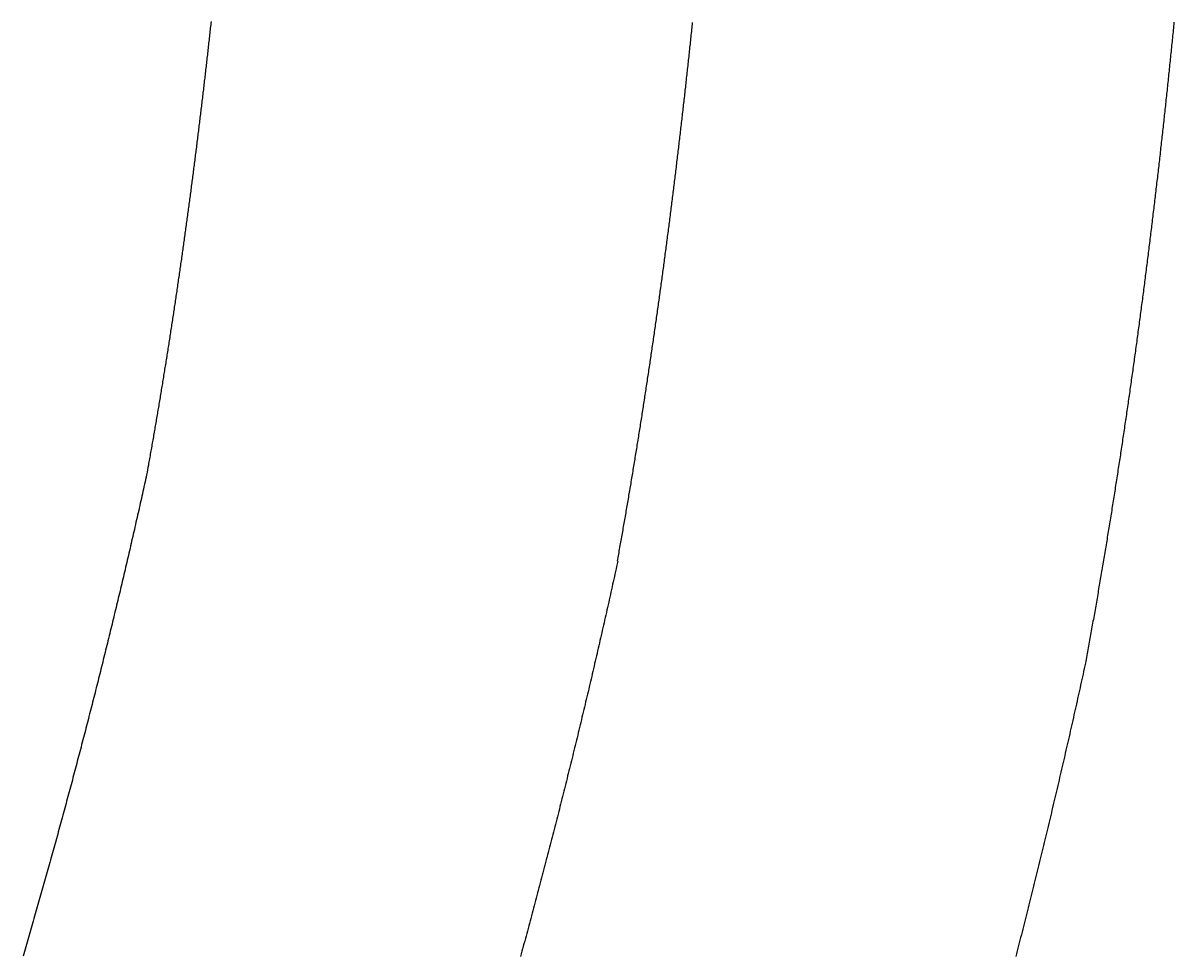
# Model space of a CAD drawing. Extents: x 10 to 206, y -65 to 73.
# Drawn here: x 173.9862 to 174.3011, y -50.2991 to -50.0444 of the extents above; entities that cross this region are included whole.
import ezdxf

# ---------------------------------------------------------------- set-up
doc = ezdxf.new("R2010")
doc.units = 0
doc.header["$LTSCALE"] = 0.5
doc.layers.add('LOGO', color=7, linetype='Continuous')

msp = doc.modelspace()

# ---------------------------------------------------------------- linework, layer by layer
at = {"layer": 'LOGO'}
msp.add_lwpolyline([(174.03764663, -50.04404353), (174.03759688, -50.04449901), (174.03754705, -50.04495439), (174.03749713, -50.04540967), (174.03744713, -50.04586485), (174.03739704, -50.04631992), (174.03734688, -50.0467749), (174.03729663, -50.04722977), (174.0372463, -50.04768454), (174.03719588, -50.04813922), (174.03714538, -50.04859379), (174.0370948, -50.04904826), (174.03704413, -50.04950263), (174.03699338, -50.04995689), (174.03694255, -50.05041106), (174.03689163, -50.05086513), (174.03684063, -50.05131909), (174.03678954, -50.05177295), (174.03673837, -50.05222671), (174.03668712, -50.05268037), (174.03663578, -50.05313393), (174.03658436, -50.05358739), (174.03653285, -50.05404075), (174.03648126, -50.054494), (174.03642958, -50.05494715), (174.03637782, -50.0554002), (174.03632597, -50.05585315), (174.03627403, -50.056306), (174.03622202, -50.05675874), (174.03616991, -50.05721139), (174.03611772, -50.05766393), (174.03606545, -50.05811637), (174.03601309, -50.0585687), (174.03596064, -50.05902094), (174.03590811, -50.05947307), (174.0358555, -50.05992511), (174.03580279, -50.06037703), (174.03575, -50.06082886), (174.03569713, -50.06128059), (174.03564416, -50.06173221), (174.03559111, -50.06218373), (174.03553798, -50.06263515), (174.03548476, -50.06308646), (174.03543145, -50.06353768), (174.03537805, -50.06398879), (174.03532457, -50.06443979), (174.035271, -50.0648907), (174.03521734, -50.0653415), (174.0351636, -50.0657922), (174.03510976, -50.0662428), (174.03505585, -50.06669329), (174.03500184, -50.06714369), (174.03494774, -50.06759398), (174.03489356, -50.06804416), (174.03483929, -50.06849425), (174.03478493, -50.06894423), (174.03473048, -50.0693941), (174.03467595, -50.06984388), (174.03462133, -50.07029355), (174.03456661, -50.07074312), (174.03451181, -50.07119258), (174.03445693, -50.07164194), (174.03440195, -50.0720912), (174.03434688, -50.07254036), (174.03429173, -50.07298941), (174.03423648, -50.07343836), (174.03418115, -50.0738872), (174.03412572, -50.07433594), (174.03407021, -50.07478458), (174.03401461, -50.07523312), (174.03395892, -50.07568155), (174.03390314, -50.07612987), (174.03384727, -50.0765781), (174.03379131, -50.07702622), (174.03373526, -50.07747423), (174.03367911, -50.07792215), (174.03362288, -50.07836995), (174.03356656, -50.07881766), (174.03351015, -50.07926526), (174.03345365, -50.07971276), (174.03339706, -50.08016015), (174.03334037, -50.08060744), (174.0332836, -50.08105462), (174.03322673, -50.0815017), (174.03316978, -50.08194868), (174.03311273, -50.08239555), (174.03305559, -50.08284232), (174.03299836, -50.08328898), (174.03294104, -50.08373554), (174.03288363, -50.08418199), (174.03282612, -50.08462834), (174.03276853, -50.08507459), (174.03271084, -50.08552073), (174.03265306, -50.08596677), (174.03259519, -50.0864127), (174.03253722, -50.08685852), (174.03247917, -50.08730425), (174.03242102, -50.08774986), (174.03236278, -50.08819538), (174.03230444, -50.08864079), (174.03224602, -50.08908609), (174.0321875, -50.08953129), (174.03212888, -50.08997638), (174.03207018, -50.09042137), (174.03201138, -50.09086625), (174.03195249, -50.09131103), (174.0318935, -50.0917557), (174.03183443, -50.09220027), (174.03177526, -50.09264473), (174.03171599, -50.09308909), (174.03165663, -50.09353334), (174.03159718, -50.09397749), (174.03153763, -50.09442153), (174.03147799, -50.09486547), (174.03141826, -50.0953093), (174.03135843, -50.09575302), (174.03129851, -50.09619664), (174.03123849, -50.09664015), (174.03117838, -50.09708356), (174.03111817, -50.09752686), (174.03105787, -50.09797006), (174.03099747, -50.09841315), (174.03093698, -50.09885614), (174.0308764, -50.09929901), (174.03081571, -50.09974179), (174.03075494, -50.10018446), (174.03069407, -50.10062702), (174.0306331, -50.10106947), (174.03057204, -50.10151182), (174.03051088, -50.10195406), (174.03044962, -50.1023962), (174.03038827, -50.10283823), (174.03032683, -50.10328016), (174.03026529, -50.10372197), (174.03020365, -50.10416369), (174.03014191, -50.10460529), (174.03008008, -50.10504679), (174.03001815, -50.10548818), (174.02995613, -50.10592947), (174.02989401, -50.10637065), (174.02983179, -50.10681172), (174.02976948, -50.10725269), (174.02970707, -50.10769355), (174.02964456, -50.1081343), (174.02958195, -50.10857495), (174.02951925, -50.10901549), (174.02945645, -50.10945592), (174.02939355, -50.10989624), (174.02933056, -50.11033646), (174.02926746, -50.11077657), (174.02920427, -50.11121658), (174.02914099, -50.11165648), (174.0290776, -50.11209627), (174.02901411, -50.11253595), (174.02895053, -50.11297553), (174.02888685, -50.113415), (174.02882307, -50.11385436), (174.02875919, -50.11429361), (174.02869521, -50.11473276), (174.02863114, -50.1151718), (174.02856696, -50.11561073), (174.02850269, -50.11604956), (174.02843832, -50.11648827), (174.02837385, -50.11692688), (174.02830928, -50.11736539), (174.0282446, -50.11780378), (174.02817984, -50.11824207), (174.02811497, -50.11868025), (174.02805, -50.11911832), (174.02798493, -50.11955628), (174.02791976, -50.11999414), (174.02785449, -50.12043188), (174.02778912, -50.12086952), (174.02772365, -50.12130706), (174.02765808, -50.12174448), (174.02759242, -50.12218179), (174.02752665, -50.122619), (174.02746077, -50.1230561), (174.0273948, -50.12349309), (174.02732873, -50.12392997), (174.02726256, -50.12436675), (174.02719628, -50.12480342), (174.02712991, -50.12523997), (174.02706343, -50.12567642), (174.02699686, -50.12611276), (174.02693018, -50.126549), (174.0268634, -50.12698512), (174.02679651, -50.12742114), (174.02672953, -50.12785704), (174.02666244, -50.12829284), (174.02659526, -50.12872853), (174.02652797, -50.12916411), (174.02646058, -50.12959958), (174.02639308, -50.13003494), (174.02632549, -50.1304702), (174.02625779, -50.13090534), (174.02618999, -50.13134038), (174.02612208, -50.13177531), (174.02605408, -50.13221012), (174.02598597, -50.13264483), (174.02591775, -50.13307943), (174.02584944, -50.13351392), (174.02578102, -50.1339483), (174.0257125, -50.13438258), (174.02564387, -50.13481674), (174.02557514, -50.13525079), (174.02550631, -50.13568474), (174.02543737, -50.13611857), (174.02536833, -50.1365523), (174.02529919, -50.13698591), (174.02522994, -50.13741942), (174.02516059, -50.13785281), (174.02509114, -50.1382861), (174.02502157, -50.13871928), (174.02495191, -50.13915234), (174.02488214, -50.1395853), (174.02481227, -50.14001815), (174.02474229, -50.14045089), (174.02467221, -50.14088352), (174.02460202, -50.14131603), (174.02453172, -50.14174844), (174.02446133, -50.14218074), (174.02439082, -50.14261293), (174.02432021, -50.143045), (174.0242495, -50.14347697), (174.02417868, -50.14390883), (174.02410775, -50.14434058), (174.02403672, -50.14477221), (174.02396559, -50.14520374), (174.02389434, -50.14563515), (174.02382299, -50.14606646), (174.02375154, -50.14649765), (174.02367998, -50.14692874), (174.02360831, -50.14735971), (174.02353653, -50.14779058), (174.02346465, -50.14822133), (174.02339267, -50.14865197), (174.02332057, -50.1490825), (174.02324837, -50.14951292), (174.02317606, -50.14994323), (174.02310365, -50.15037343), (174.02303113, -50.15080352), (174.0229585, -50.1512335), (174.02288576, -50.15166336), (174.02281291, -50.15209312), (174.02273996, -50.15252276), (174.0226669, -50.15295229), (174.02259373, -50.15338172), (174.02252046, -50.15381103), (174.02244708, -50.15424023), (174.02237358, -50.15466931), (174.02229998, -50.15509829), (174.02222628, -50.15552716), (174.02215246, -50.15595591), (174.02207854, -50.15638455), (174.0220045, -50.15681308), (174.02193036, -50.1572415), (174.02185611, -50.15766981), (174.02178175, -50.15809801), (174.02170728, -50.15852609), (174.0216327, -50.15895406), (174.02155801, -50.15938193), (174.02148322, -50.15980967), (174.02140831, -50.16023731), (174.02133329, -50.16066484), (174.02125817, -50.16109225), (174.02118293, -50.16151955), (174.02110759, -50.16194674), (174.02103213, -50.16237382), (174.02095657, -50.16280079), (174.02088089, -50.16322764), (174.02080511, -50.16365438), (174.02072921, -50.16408101), (174.02065321, -50.16450753), (174.02057709, -50.16493393), (174.02050086, -50.16536022, -0.010263274), (174.01944536, -50.17063157), (174.01930125, -50.17128115), (174.01915691, -50.1719307), (174.01901234, -50.17258021), (174.01886755, -50.17322969), (174.01872253, -50.17387914), (174.01857728, -50.17452856), (174.01843181, -50.17517794), (174.0182861, -50.17582729), (174.01814018, -50.1764766), (174.01799402, -50.17712589), (174.01784764, -50.17777513), (174.01770103, -50.17842435), (174.01755419, -50.17907353), (174.01740713, -50.17972267), (174.01725984, -50.18037178), (174.01711233, -50.18102086), (174.01696459, -50.1816699), (174.01681662, -50.18231891), (174.01666843, -50.18296788), (174.01652001, -50.18361682), (174.01637137, -50.18426572), (174.0162225, -50.18491459), (174.0160734, -50.18556342), (174.01592408, -50.18621221), (174.01577453, -50.18686097), (174.01562476, -50.1875097), (174.01547476, -50.18815839), (174.01532454, -50.18880704), (174.01517409, -50.18945565), (174.01502342, -50.19010423), (174.01487252, -50.19075277), (174.01472139, -50.19140128), (174.01457005, -50.19204975), (174.01441847, -50.19269818), (174.01426667, -50.19334658), (174.01411465, -50.19399494), (174.0139624, -50.19464326), (174.01380993, -50.19529154), (174.01365724, -50.19593979), (174.01350431, -50.196588), (174.01335117, -50.19723617), (174.0131978, -50.1978843), (174.01304421, -50.1985324), (174.01289039, -50.19918045), (174.01273635, -50.19982847), (174.01258208, -50.20047645), (174.01242759, -50.20112439), (174.01227288, -50.2017723), (174.01211794, -50.20242016), (174.01196278, -50.20306798), (174.0118074, -50.20371577), (174.01165179, -50.20436352), (174.01149596, -50.20501122), (174.01133991, -50.20565889), (174.01118363, -50.20630652), (174.01102713, -50.20695411), (174.01087041, -50.20760166), (174.01071346, -50.20824917), (174.01055629, -50.20889663), (174.0103989, -50.20954406), (174.01024129, -50.21019145), (174.01008345, -50.2108388), (174.00992539, -50.2114861), (174.00976711, -50.21213337), (174.00960861, -50.2127806), (174.00944988, -50.21342778), (174.00929093, -50.21407492), (174.00913176, -50.21472202), (174.00897237, -50.21536908), (174.00881275, -50.2160161), (174.00865291, -50.21666308), (174.00849286, -50.21731001), (174.00833258, -50.21795691), (174.00817207, -50.21860376), (174.00801135, -50.21925057), (174.0078504, -50.21989733), (174.00768924, -50.22054406), (174.00752785, -50.22119074), (174.00736624, -50.22183738), (174.00720441, -50.22248397), (174.00704236, -50.22313052), (174.00688009, -50.22377703), (174.00671759, -50.2244235), (174.00655488, -50.22506992), (174.00639194, -50.2257163), (174.00622879, -50.22636264), (174.00606541, -50.22700893), (174.00590181, -50.22765518), (174.005738, -50.22830138), (174.00557396, -50.22894754), (174.0054097, -50.22959365), (174.00524522, -50.23023973), (174.00508052, -50.23088575), (174.0049156, -50.23153173), (174.00475046, -50.23217767), (174.00458511, -50.23282356), (174.00441953, -50.23346941), (174.00425373, -50.23411521), (174.00408771, -50.23476097), (174.00392147, -50.23540668), (174.00375502, -50.23605234), (174.00358834, -50.23669796), (174.00342144, -50.23734354), (174.00325433, -50.23798906), (174.00308699, -50.23863454), (174.00291944, -50.23927998), (174.00275167, -50.23992537), (174.00258368, -50.24057071), (174.00241547, -50.24121601), (174.00224704, -50.24186125), (174.00207839, -50.24250646), (174.00190952, -50.24315161), (174.00174044, -50.24379672), (174.00157113, -50.24444178), (174.00140161, -50.24508679), (174.00123187, -50.24573176), (174.00106191, -50.24637667), (174.00089173, -50.24702154), (174.00072134, -50.24766637), (174.00055073, -50.24831114), (174.0003799, -50.24895587), (174.00020885, -50.24960054), (174.00003758, -50.25024517), (173.9998661, -50.25088975), (173.99969439, -50.25153428), (173.99952247, -50.25217877), (173.99935034, -50.2528232), (173.99917798, -50.25346758), (173.99900541, -50.25411192), (173.99883262, -50.2547562), (173.99865962, -50.25540044), (173.99848639, -50.25604463), (173.99831295, -50.25668876), (173.9981393, -50.25733285), (173.99796542, -50.25797689), (173.99779133, -50.25862087), (173.99761702, -50.25926481), (173.9974425, -50.2599087), (173.99726776, -50.26055253), (173.9970928, -50.26119632), (173.99691763, -50.26184005), (173.99674224, -50.26248373), (173.99656663, -50.26312736), (173.99639081, -50.26377094), (173.99621478, -50.26441447), (173.99603852, -50.26505795), (173.99586205, -50.26570138), (173.99568537, -50.26634475), (173.99550847, -50.26698807), (173.99533135, -50.26763135), (173.99515402, -50.26827456), (173.99497647, -50.26891773), (173.9947987, -50.26956084), (173.99462073, -50.2702039), (173.99444253, -50.27084691), (173.99426412, -50.27148987), (173.9940855, -50.27213277), (173.99390666, -50.27277562), (173.99372761, -50.27341842), (173.99354834, -50.27406116), (173.99336885, -50.27470385), (173.99318916, -50.27534649), (173.99300924, -50.27598907), (173.99282912, -50.2766316), (173.99264877, -50.27727407), (173.99246822, -50.27791649), (173.99228745, -50.27855886), (173.99210646, -50.27920117), (173.99192526, -50.27984343), (173.99174385, -50.28048563), (173.99156222, -50.28112778), (173.99138038, -50.28176988), (173.99119833, -50.28241191), (173.99101606, -50.2830539), (173.99083358, -50.28369583), (173.99065088, -50.2843377), (173.99046797, -50.28497952), (173.99028485, -50.28562128), (173.99010151, -50.28626298), (173.98991797, -50.28690463), (173.9897342, -50.28754623), (173.98955023, -50.28818777), (173.98936604, -50.28882925), (173.98918164, -50.28947067), (173.98899702, -50.29011204), (173.9888122, -50.29075335), (173.98862716, -50.29139461), (173.9884419, -50.2920358), (173.98825644, -50.29267695), (173.98807076, -50.29331803), (173.98788487, -50.29395906), (173.98769877, -50.29460002), (173.98751246, -50.29524094), (173.98732593, -50.29588179), (173.98713919, -50.29652258), (173.98695224, -50.29716332), (173.98676508, -50.297804), (173.9865777, -50.29844462), (173.98639012, -50.29908519), (173.98620232, -50.29972569)], format="xyb", dxfattribs=at)
for points in [[(174.14883462, -50.1916742), (174.14884049, -50.19164185), (174.14892569, -50.19117117), (174.14901075, -50.19070042), (174.14909569, -50.19022959), (174.1491805, -50.18975868), (174.14926517, -50.1892877), (174.14934972, -50.18881665), (174.14943413, -50.18834552), (174.14951842, -50.18787431), (174.14960257, -50.18740303), (174.1496866, -50.18693167), (174.1497705, -50.18646024), (174.14985426, -50.18598873), (174.1499379, -50.18551715), (174.15002141, -50.1850455), (174.15010479, -50.18457376), (174.15018803, -50.18410196), (174.15027115, -50.18363007), (174.15035415, -50.18315812), (174.15043701, -50.18268609), (174.15051974, -50.18221398), (174.15060235, -50.1817418), (174.15068483, -50.18126954), (174.15076717, -50.18079721), (174.15084939, -50.18032481), (174.15093149, -50.17985233), (174.15101345, -50.17937977), (174.15109529, -50.17890714), (174.151177, -50.17843444), (174.15125858, -50.17796166), (174.15134004, -50.17748881), (174.15142137, -50.17701589), (174.15150257, -50.17654288), (174.15158364, -50.17606981), (174.15166459, -50.17559666), (174.15174541, -50.17512344), (174.1518261, -50.17465014), (174.15190667, -50.17417677), (174.15198711, -50.17370332), (174.15206742, -50.1732298), (174.15214761, -50.17275621), (174.15222767, -50.17228254), (174.15230761, -50.1718088), (174.15238742, -50.17133498), (174.15246711, -50.17086109), (174.15254667, -50.17038713), (174.1526261, -50.16991309), (174.15270541, -50.16943898), (174.1527846, -50.16896479), (174.15286366, -50.16849053), (174.15294259, -50.1680162), (174.1530214, -50.16754179), (174.15310009, -50.16706732), (174.15317865, -50.16659276), (174.15325709, -50.16611814), (174.1533354, -50.16564344), (174.15341359, -50.16516866), (174.15349165, -50.16469382), (174.15356959, -50.1642189), (174.15364741, -50.1637439), (174.1537251, -50.16326884), (174.15380267, -50.1627937), (174.15388012, -50.16231848), (174.15395744, -50.1618432), (174.15403464, -50.16136784), (174.15411172, -50.16089241), (174.15418868, -50.1604169), (174.15426551, -50.15994132), (174.15434222, -50.15946567), (174.15441881, -50.15898995), (174.15449527, -50.15851415), (174.15457161, -50.15803828), (174.15464783, -50.15756234), (174.15472393, -50.15708632), (174.15479991, -50.15661023), (174.15487577, -50.15613407), (174.1549515, -50.15565784), (174.15502711, -50.15518153), (174.1551026, -50.15470515), (174.15517797, -50.1542287), (174.15525322, -50.15375218), (174.15532835, -50.15327558), (174.15540336, -50.15279891), (174.15547824, -50.15232217), (174.15555301, -50.15184536), (174.15562765, -50.15136847), (174.15570218, -50.15089152), (174.15577658, -50.15041449), (174.15585087, -50.14993738), (174.15592504, -50.14946021), (174.15599908, -50.14898296), (174.15607301, -50.14850565), (174.15614681, -50.14802826), (174.1562205, -50.14755079), (174.15629407, -50.14707326), (174.15636752, -50.14659565), (174.15644084, -50.14611797), (174.15651406, -50.14564022), (174.15658715, -50.1451624), (174.15666012, -50.14468451), (174.15673297, -50.14420654), (174.15680571, -50.14372851), (174.15687833, -50.1432504), (174.15695083, -50.14277222), (174.15702321, -50.14229397), (174.15709547, -50.14181564), (174.15716762, -50.14133725), (174.15723965, -50.14085878), (174.15731156, -50.14038024), (174.15738335, -50.13990164), (174.15745503, -50.13942296), (174.15752659, -50.1389442), (174.15759803, -50.13846538), (174.15766936, -50.13798649), (174.15774056, -50.13750752), (174.15781166, -50.13702849), (174.15788263, -50.13654938), (174.15795349, -50.1360702), (174.15802423, -50.13559095), (174.15809486, -50.13511163), (174.15816537, -50.13463224), (174.15823577, -50.13415278), (174.15830604, -50.13367324), (174.15837621, -50.13319364), (174.15844626, -50.13271396), (174.15851619, -50.13223422), (174.15858601, -50.1317544), (174.15865571, -50.13127452), (174.15872529, -50.13079456), (174.15879477, -50.13031453), (174.15886412, -50.12983443), (174.15893337, -50.12935426), (174.1590025, -50.12887402), (174.15907151, -50.12839371), (174.15914041, -50.12791333), (174.15920919, -50.12743288), (174.15927787, -50.12695236), (174.15934642, -50.12647177), (174.15941487, -50.12599111), (174.1594832, -50.12551037), (174.15955142, -50.12502957), (174.15961952, -50.1245487), (174.15968751, -50.12406776), (174.15975539, -50.12358675), (174.15982315, -50.12310566), (174.1598908, -50.12262451), (174.15995834, -50.12214329), (174.16002577, -50.121662), (174.16009308, -50.12118063), (174.16016028, -50.1206992), (174.16022737, -50.1202177), (174.16029435, -50.11973613), (174.16036121, -50.11925449), (174.16042797, -50.11877278), (174.16049461, -50.118291), (174.16056114, -50.11780915), (174.16062756, -50.11732723), (174.16069386, -50.11684524), (174.16076006, -50.11636318), (174.16082614, -50.11588105), (174.16089212, -50.11539885), (174.16095798, -50.11491659), (174.16102373, -50.11443425), (174.16108937, -50.11395185), (174.1611549, -50.11346937), (174.16122033, -50.11298683), (174.16128564, -50.11250421), (174.16135084, -50.11202153), (174.16141593, -50.11153878), (174.16148091, -50.11105596), (174.16154578, -50.11057307), (174.16161054, -50.11009011), (174.16167519, -50.10960709), (174.16173973, -50.10912399), (174.16180417, -50.10864082), (174.16186849, -50.10815759), (174.16193271, -50.10767429), (174.16199681, -50.10719092), (174.16206081, -50.10670748), (174.1621247, -50.10622397), (174.16218848, -50.10574039), (174.16225215, -50.10525674), (174.16231572, -50.10477303), (174.16237918, -50.10428925), (174.16244252, -50.1038054), (174.16250576, -50.10332148), (174.1625689, -50.10283749), (174.16263192, -50.10235343), (174.16269484, -50.10186931), (174.16275765, -50.10138511), (174.16282035, -50.10090085), (174.16288295, -50.10041652), (174.16294544, -50.09993212), (174.16300782, -50.09944766), (174.1630701, -50.09896312), (174.16313227, -50.09847852), (174.16319433, -50.09799385), (174.16325628, -50.09750911), (174.16331814, -50.09702431), (174.16337988, -50.09653943), (174.16344152, -50.09605449), (174.16350305, -50.09556948), (174.16356448, -50.0950844), (174.1636258, -50.09459926), (174.16368701, -50.09411405), (174.16374812, -50.09362877), (174.16380913, -50.09314342), (174.16387003, -50.092658), (174.16393082, -50.09217252), (174.16399152, -50.09168697), (174.1640521, -50.09120135), (174.16411258, -50.09071566), (174.16417296, -50.09022991), (174.16423323, -50.08974409), (174.1642934, -50.0892582), (174.16435346, -50.08877225), (174.16441343, -50.08828622), (174.16447328, -50.08780013), (174.16453303, -50.08731398), (174.16459268, -50.08682775), (174.16465223, -50.08634146), (174.16471167, -50.08585511), (174.16477101, -50.08536868), (174.16483025, -50.08488219), (174.16488938, -50.08439563), (174.16494841, -50.083909), (174.16500734, -50.08342231), (174.16506617, -50.08293555), (174.16512489, -50.08244873), (174.16518351, -50.08196183), (174.16524203, -50.08147487), (174.16530045, -50.08098785), (174.16535876, -50.08050075), (174.16541698, -50.0800136), (174.16547509, -50.07952637), (174.1655331, -50.07903908), (174.16559101, -50.07855172), (174.16564881, -50.07806429), (174.16570652, -50.0775768), (174.16576412, -50.07708924), (174.16582163, -50.07660162), (174.16587903, -50.07611393), (174.16593633, -50.07562617), (174.16599354, -50.07513835), (174.16605064, -50.07465046), (174.16610764, -50.0741625), (174.16616454, -50.07367448), (174.16622134, -50.07318639), (174.16627804, -50.07269824), (174.16633465, -50.07221002), (174.16639115, -50.07172173), (174.16644755, -50.07123338), (174.16650385, -50.07074497), (174.16656006, -50.07025648), (174.16661616, -50.06976793), (174.16667217, -50.06927932), (174.16672808, -50.06879064), (174.16678388, -50.06830189), (174.16683959, -50.06781308), (174.1668952, -50.0673242), (174.16695072, -50.06683526), (174.16700613, -50.06634625), (174.16706145, -50.06585718), (174.16711667, -50.06536804), (174.16717179, -50.06487884), (174.16722681, -50.06438957), (174.16728174, -50.06390023), (174.16733656, -50.06341083), (174.16739129, -50.06292136), (174.16744593, -50.06243183), (174.16750046, -50.06194224), (174.1675549, -50.06145258), (174.16760924, -50.06096285), (174.16766349, -50.06047306), (174.16771764, -50.0599832), (174.16777169, -50.05949328), (174.16782564, -50.0590033), (174.1678795, -50.05851324), (174.16793327, -50.05802313), (174.16798693, -50.05753295), (174.16804051, -50.0570427), (174.16809398, -50.05655239), (174.16814736, -50.05606202), (174.16820065, -50.05557158), (174.16825384, -50.05508107), (174.16830693, -50.05459051), (174.16835993, -50.05409987), (174.16841283, -50.05360917), (174.16846564, -50.05311841), (174.16851836, -50.05262759), (174.16857098, -50.05213669), (174.1686235, -50.05164574), (174.16867593, -50.05115472), (174.16872827, -50.05066364), (174.16878051, -50.05017249), (174.16883266, -50.04968127), (174.16888472, -50.04919), (174.16893668, -50.04869866), (174.16898855, -50.04820725), (174.16904032, -50.04771578), (174.169092, -50.04722425), (174.16914359, -50.04673265), (174.16919508, -50.04624099), (174.16924648, -50.04574927), (174.16929779, -50.04525748), (174.16934901, -50.04476563), (174.16940013, -50.04427371)], [(174.30109812, -50.04420267), (174.30104548, -50.04473444), (174.30099274, -50.04526619), (174.30093988, -50.04579791), (174.30088693, -50.04632961), (174.30083387, -50.04686127), (174.30078071, -50.04739292), (174.30072744, -50.04792453), (174.30067406, -50.04845612), (174.30062059, -50.04898768), (174.300567, -50.04951921), (174.30051331, -50.05005072), (174.30045952, -50.05058219), (174.30040562, -50.05111365), (174.30035161, -50.05164507), (174.3002975, -50.05217647), (174.30024328, -50.05270784), (174.30018896, -50.05323918), (174.30013452, -50.0537705), (174.30007999, -50.05430179), (174.30002534, -50.05483305), (174.29997059, -50.05536428), (174.29991573, -50.05589549), (174.29986077, -50.05642667), (174.29980569, -50.05695782), (174.29975051, -50.05748894), (174.29969522, -50.05802004), (174.29963983, -50.05855111), (174.29958432, -50.05908215), (174.29952871, -50.05961316), (174.29947299, -50.06014415), (174.29941716, -50.06067511), (174.29936122, -50.06120604), (174.29930518, -50.06173694), (174.29924902, -50.06226781), (174.29919276, -50.06279866), (174.29913638, -50.06332948), (174.2990799, -50.06386027), (174.29902331, -50.06439103), (174.29896661, -50.06492176), (174.29890979, -50.06545247), (174.29885287, -50.06598315), (174.29879584, -50.06651379), (174.2987387, -50.06704442), (174.29868144, -50.06757501), (174.29862408, -50.06810557), (174.2985666, -50.06863611), (174.29850902, -50.06916662), (174.29845132, -50.0696971), (174.29839351, -50.07022755), (174.29833559, -50.07075797), (174.29827756, -50.07128836), (174.29821942, -50.07181873), (174.29816116, -50.07234906), (174.2981028, -50.07287937), (174.29804432, -50.07340965), (174.29798573, -50.0739399), (174.29792702, -50.07447012), (174.29786821, -50.07500031), (174.29780928, -50.07553048), (174.29775023, -50.07606061), (174.29769108, -50.07659072), (174.29763181, -50.07712079), (174.29757243, -50.07765084), (174.29751293, -50.07818086), (174.29745332, -50.07871085), (174.2973936, -50.07924081), (174.29733376, -50.07977074), (174.29727381, -50.08030064), (174.29721374, -50.08083051), (174.29715356, -50.08136036), (174.29709327, -50.08189017), (174.29703286, -50.08241995), (174.29697233, -50.08294971), (174.29691169, -50.08347943), (174.29685093, -50.08400913), (174.29679006, -50.08453879), (174.29672908, -50.08506843), (174.29666797, -50.08559804), (174.29660675, -50.08612761), (174.29654542, -50.08665716), (174.29648397, -50.08718668), (174.2964224, -50.08771616), (174.29636072, -50.08824562), (174.29629892, -50.08877505), (174.296237, -50.08930445), (174.29617496, -50.08983382), (174.29611281, -50.09036315), (174.29605054, -50.09089246), (174.29598816, -50.09142174), (174.29592565, -50.09195099), (174.29586303, -50.0924802), (174.29580029, -50.09300939), (174.29573743, -50.09353855), (174.29567445, -50.09406767), (174.29561136, -50.09459677), (174.29554815, -50.09512584), (174.29548481, -50.09565487), (174.29542136, -50.09618388), (174.29535779, -50.09671285), (174.2952941, -50.09724179), (174.29523029, -50.09777071), (174.29516637, -50.09829959), (174.29510232, -50.09882844), (174.29503815, -50.09935726), (174.29497386, -50.09988605), (174.29490945, -50.10041481), (174.29484493, -50.10094354), (174.29478028, -50.10147224), (174.29471551, -50.10200091), (174.29465062, -50.10252954), (174.29458561, -50.10305815), (174.29452047, -50.10358672), (174.29445522, -50.10411527), (174.29438985, -50.10464378), (174.29432435, -50.10517226), (174.29425873, -50.10570071), (174.29419299, -50.10622913), (174.29412713, -50.10675751), (174.29406115, -50.10728587), (174.29399504, -50.1078142), (174.29392881, -50.10834249), (174.29386246, -50.10887075), (174.29379599, -50.10939898), (174.29372939, -50.10992718), (174.29366267, -50.11045535), (174.29359583, -50.11098348), (174.29352886, -50.11151159), (174.29346177, -50.11203966), (174.29339455, -50.1125677), (174.29332722, -50.11309571), (174.29325975, -50.11362369), (174.29319217, -50.11415163), (174.29312446, -50.11467954), (174.29305662, -50.11520743), (174.29298866, -50.11573528), (174.29292058, -50.11626309), (174.29285237, -50.11679088), (174.29278403, -50.11731863), (174.29271557, -50.11784635), (174.29264699, -50.11837404), (174.29257828, -50.1189017), (174.29250944, -50.11942933), (174.29244048, -50.11995692), (174.29237139, -50.12048448), (174.29230217, -50.12101201), (174.29223283, -50.1215395), (174.29216336, -50.12206697), (174.29209377, -50.1225944), (174.29202405, -50.1231218), (174.2919542, -50.12364916), (174.29188422, -50.12417649), (174.29181412, -50.1247038), (174.29174389, -50.12523106), (174.29167353, -50.1257583), (174.29160305, -50.1262855), (174.29153243, -50.12681267), (174.29146169, -50.12733981), (174.29139082, -50.12786691), (174.29131982, -50.12839398), (174.2912487, -50.12892102), (174.29117744, -50.12944803), (174.29110606, -50.129975), (174.29103454, -50.13050194), (174.2909629, -50.13102884), (174.29089113, -50.13155572), (174.29081923, -50.13208256), (174.2907472, -50.13260936), (174.29067504, -50.13313614), (174.29060275, -50.13366288), (174.29053033, -50.13418958), (174.29045777, -50.13471626), (174.29038509, -50.1352429), (174.29031228, -50.1357695), (174.29023934, -50.13629608), (174.29016626, -50.13682262), (174.29009306, -50.13734912), (174.29001972, -50.13787559), (174.28994626, -50.13840203), (174.28987266, -50.13892844), (174.28979893, -50.13945481), (174.28972506, -50.13998115), (174.28965107, -50.14050745), (174.28957694, -50.14103372), (174.28950269, -50.14155996), (174.28942829, -50.14208616), (174.28935377, -50.14261233), (174.28927911, -50.14313846), (174.28920433, -50.14366456), (174.2891294, -50.14419063), (174.28905435, -50.14471666), (174.28897916, -50.14524265), (174.28890384, -50.14576862), (174.28882838, -50.14629455), (174.28875279, -50.14682044), (174.28867707, -50.1473463), (174.28860121, -50.14787213), (174.28852522, -50.14839792), (174.28844909, -50.14892368), (174.28837283, -50.1494494), (174.28829643, -50.14997509), (174.2882199, -50.15050074), (174.28814323, -50.15102636), (174.28806643, -50.15155194), (174.28798949, -50.15207749), (174.28791242, -50.15260301), (174.28783521, -50.15312849), (174.28775787, -50.15365393), (174.28768039, -50.15417934), (174.28760277, -50.15470472), (174.28752502, -50.15523006), (174.28744713, -50.15575537), (174.28736911, -50.15628064), (174.28729094, -50.15680587), (174.28721264, -50.15733107), (174.28713421, -50.15785624), (174.28705563, -50.15838137), (174.28697692, -50.15890646), (174.28689807, -50.15943152), (174.28681909, -50.15995655), (174.28673996, -50.16048154), (174.2866607, -50.16100649), (174.2865813, -50.16153141), (174.28650176, -50.16205629), (174.28642208, -50.16258114), (174.28634227, -50.16310595), (174.28626231, -50.16363073), (174.28618222, -50.16415547), (174.28610198, -50.16468017), (174.28602161, -50.16520484), (174.2859411, -50.16572948), (174.28586045, -50.16625408), (174.28577966, -50.16677864), (174.28569873, -50.16730316), (174.28561766, -50.16782765), (174.28553644, -50.16835211), (174.28545509, -50.16887653), (174.2853736, -50.16940091), (174.28529197, -50.16992526), (174.28521019, -50.17044957), (174.28512828, -50.17097384), (174.28504622, -50.17149808), (174.28496403, -50.17202228), (174.28488169, -50.17254645), (174.28479921, -50.17307058), (174.28471658, -50.17359467), (174.28463382, -50.17411872), (174.28455091, -50.17464275), (174.28446787, -50.17516673), (174.28438468, -50.17569068), (174.28430134, -50.17621459), (174.28421787, -50.17673846), (174.28413425, -50.1772623), (174.28405049, -50.1777861), (174.28396658, -50.17830986), (174.28388253, -50.17883359), (174.28379834, -50.17935728), (174.283714, -50.17988094), (174.28362952, -50.18040455), (174.2835449, -50.18092813), (174.28346013, -50.18145168), (174.28337522, -50.18197518), (174.28329017, -50.18249865), (174.28320497, -50.18302209), (174.28311962, -50.18354548), (174.28303413, -50.18406884), (174.28294849, -50.18459216), (174.28286271, -50.18511544), (174.28277679, -50.18563869), (174.28269072, -50.1861619), (174.2826045, -50.18668507), (174.28251814, -50.18720821), (174.28243163, -50.1877313), (174.28234497, -50.18825436), (174.28225817, -50.18877738), (174.28217122, -50.18930037), (174.28208413, -50.18982332), (174.28199689, -50.19034623), (174.2819095, -50.1908691), (174.28182197, -50.19139193), (174.28173428, -50.19191473), (174.28164645, -50.19243749), (174.28155848, -50.19296021), (174.28147035, -50.19348289), (174.28138208, -50.19400554), (174.28129366, -50.19452814), (174.28120509, -50.19505071), (174.28111637, -50.19557324), (174.28102751, -50.19609574), (174.28093849, -50.19661819), (174.28084933, -50.19714061), (174.28076002, -50.19766299), (174.28067056, -50.19818533), (174.28058095, -50.19870763), (174.28049119, -50.1992299), (174.28040128, -50.19975212), (174.28031122, -50.20027431), (174.28022101, -50.20079646), (174.28013065, -50.20131857), (174.28004014, -50.20184064), (174.27994948, -50.20236268), (174.27985867, -50.20288467), (174.27976771, -50.20340663), (174.2796766, -50.20392855), (174.27958534, -50.20445043), (174.27949392, -50.20497227), (174.27940236, -50.20549407), (174.27931064, -50.20601583), (174.27921877, -50.20653755), (174.27912676, -50.20705924), (174.27903458, -50.20758089), (174.27894226, -50.20810249), (174.27884979, -50.20862406), (174.27875716, -50.20914559), (174.27866438, -50.20966708), (174.27857144, -50.21018853), (174.27847836, -50.21070995), (174.27838512, -50.21123132), (174.27829173, -50.21175265), (174.27819818, -50.21227395), (174.27810448, -50.2127952), (174.27801063, -50.21331642), (174.27791662, -50.21383759), (174.27782246, -50.21435873), (174.27772815, -50.21487983), (174.27763368, -50.21540088), (174.27753906, -50.2159219), (174.27744428, -50.21644288), (174.27734935, -50.21696382), (174.27725426, -50.21748472), (174.27715902, -50.21800558), (174.27706362, -50.2185264), (174.27696807, -50.21904718), (174.27687236, -50.21956792), (174.27670974, -50.22031368), (174.27654686, -50.22105939), (174.27638372, -50.22180505), (174.27622032, -50.22255066), (174.27605666, -50.22329622), (174.27589274, -50.22404173), (174.27572856, -50.22478719), (174.27556412, -50.22553259), (174.27539942, -50.22627795), (174.27523446, -50.22702325), (174.27506924, -50.2277685), (174.27490376, -50.2285137), (174.27473803, -50.22925885), (174.27457203, -50.23000394), (174.27440577, -50.23074899), (174.27423926, -50.23149398), (174.27407248, -50.23223892), (174.27390545, -50.2329838), (174.27373816, -50.23372863), (174.27357061, -50.23447341), (174.2734028, -50.23521814), (174.27323473, -50.23596281), (174.27306641, -50.23670743), (174.27289782, -50.237452), (174.27272898, -50.23819651), (174.27255988, -50.23894097), (174.27239052, -50.23968537), (174.2722209, -50.24042972), (174.27205103, -50.24117401), (174.2718809, -50.24191826), (174.27171051, -50.24266244), (174.27153986, -50.24340657), (174.27136896, -50.24415065), (174.2711978, -50.24489467), (174.27102638, -50.24563864), (174.2708547, -50.24638255), (174.27068277, -50.2471264), (174.27051058, -50.2478702), (174.27033813, -50.24861394), (174.27016543, -50.24935763), (174.26999247, -50.25010126), (174.26981925, -50.25084483), (174.26964578, -50.25158835), (174.26947205, -50.25233181), (174.26929806, -50.25307522), (174.26912382, -50.25381856), (174.26894932, -50.25456185), (174.26877457, -50.25530509), (174.26859956, -50.25604826), (174.2684243, -50.25679138), (174.26824878, -50.25753444), (174.268073, -50.25827744), (174.26789697, -50.25902038), (174.26772068, -50.25976327), (174.26754414, -50.2605061), (174.26736734, -50.26124887), (174.26719029, -50.26199158), (174.26701298, -50.26273423), (174.26683542, -50.26347682), (174.2666576, -50.26421936), (174.26647953, -50.26496183), (174.2663012, -50.26570424), (174.26612262, -50.2664466), (174.26594378, -50.2671889), (174.26576469, -50.26793113), (174.26558535, -50.26867331), (174.26540575, -50.26941542), (174.2652259, -50.27015748), (174.26504579, -50.27089947), (174.26486543, -50.27164141), (174.26468481, -50.27238328), (174.26450395, -50.27312509), (174.26432283, -50.27386685), (174.26414145, -50.27460854), (174.26395982, -50.27535017), (174.26377794, -50.27609173), (174.26359581, -50.27683324), (174.26341342, -50.27757468), (174.26323078, -50.27831606), (174.26304789, -50.27905738), (174.26286474, -50.27979864), (174.26268134, -50.28053984), (174.26249769, -50.28128097), (174.26231378, -50.28202204), (174.26212963, -50.28276305), (174.26194522, -50.28350399), (174.26176056, -50.28424487), (174.26157565, -50.28498569), (174.26139048, -50.28572644), (174.26120506, -50.28646713), (174.2610194, -50.28720776), (174.26083348, -50.28794832), (174.2606473, -50.28868882), (174.26046088, -50.28942926), (174.2602742, -50.29016963), (174.26008728, -50.29090993), (174.2599001, -50.29165017), (174.25971267, -50.29239035), (174.25952499, -50.29313046), (174.25933706, -50.2938705), (174.25914888, -50.29461048), (174.25896045, -50.2953504), (174.25877177, -50.29609025), (174.25858283, -50.29683003), (174.25839365, -50.29756975), (174.25820421, -50.2983094), (174.25801453, -50.29904899), (174.25782459, -50.29978851)], [(174.14890876, -50.19168764), (174.14875583, -50.19238895), (174.14860266, -50.19309021), (174.14844924, -50.19379143), (174.14829558, -50.19449261), (174.14814166, -50.19519374), (174.14798751, -50.19589483), (174.1478331, -50.19659587), (174.14767845, -50.19729688), (174.14752356, -50.19799783), (174.14736842, -50.19869875), (174.14721303, -50.19939962), (174.1470574, -50.20010044), (174.14690152, -50.20080122), (174.1467454, -50.20150196), (174.14658903, -50.20220265), (174.14643242, -50.2029033), (174.14627556, -50.2036039), (174.14611846, -50.20430446), (174.14596111, -50.20500497), (174.14580351, -50.20570543), (174.14564568, -50.20640585), (174.14548759, -50.20710623), (174.14532927, -50.20780655), (174.14517069, -50.20850684), (174.14501188, -50.20920707), (174.14485282, -50.20990726), (174.14469351, -50.21060741), (174.14453396, -50.2113075), (174.14437417, -50.21200755), (174.14421413, -50.21270756), (174.14405385, -50.21340752), (174.14389333, -50.21410743), (174.14373256, -50.21480729), (174.14357155, -50.2155071), (174.14341029, -50.21620687), (174.14324879, -50.21690659), (174.14308705, -50.21760626), (174.14292506, -50.21830589), (174.14276284, -50.21900546), (174.14260036, -50.21970499), (174.14243765, -50.22040447), (174.14227469, -50.2211039), (174.14211149, -50.22180329), (174.14194805, -50.22250262), (174.14178436, -50.22320191), (174.14162043, -50.22390115), (174.14145626, -50.22460033), (174.14129185, -50.22529947), (174.14112719, -50.22599856), (174.14096229, -50.2266976), (174.14079715, -50.22739659), (174.14063177, -50.22809553), (174.14046615, -50.22879442), (174.14030028, -50.22949326), (174.14013417, -50.23019205), (174.13996782, -50.23089079), (174.13980123, -50.23158948), (174.1396344, -50.23228812), (174.13946733, -50.23298671), (174.13930001, -50.23368524), (174.13913245, -50.23438373), (174.13896466, -50.23508217), (174.13879662, -50.23578055), (174.13862834, -50.23647888), (174.13845982, -50.23717716), (174.13829105, -50.23787539), (174.13812205, -50.23857357), (174.13795281, -50.2392717), (174.13778333, -50.23996977), (174.1376136, -50.24066779), (174.13744364, -50.24136576), (174.13727343, -50.24206368), (174.13710299, -50.24276154), (174.1369323, -50.24345935), (174.13676138, -50.24415711), (174.13659021, -50.24485481), (174.13641881, -50.24555247), (174.13624717, -50.24625007), (174.13607528, -50.24694761), (174.13590316, -50.2476451), (174.13573079, -50.24834254), (174.13555819, -50.24903993), (174.13538535, -50.24973726), (174.13521227, -50.25043453), (174.13503895, -50.25113176), (174.13486539, -50.25182892), (174.13469159, -50.25252604), (174.13451755, -50.2532231), (174.13434328, -50.2539201), (174.13416876, -50.25461705), (174.13399401, -50.25531394), (174.13381902, -50.25601078), (174.13364379, -50.25670757), (174.13346832, -50.25740429), (174.13329261, -50.25810097), (174.13311667, -50.25879758), (174.13294049, -50.25949414), (174.13276407, -50.26019065), (174.13258741, -50.2608871), (174.13241051, -50.26158349), (174.13223338, -50.26227983), (174.132056, -50.26297611), (174.13187839, -50.26367233), (174.13170055, -50.2643685), (174.13152246, -50.26506461), (174.13134414, -50.26576066), (174.13116558, -50.26645665), (174.13098679, -50.26715259), (174.13080775, -50.26784847), (174.13062848, -50.26854429), (174.13044898, -50.26924006), (174.13026923, -50.26993577), (174.13008925, -50.27063142), (174.12990903, -50.27132701), (174.12972858, -50.27202254), (174.12954789, -50.27271801), (174.12936697, -50.27341343), (174.1291858, -50.27410879), (174.1290044, -50.27480408), (174.12882277, -50.27549932), (174.1286409, -50.2761945), (174.12845879, -50.27688962), (174.12827645, -50.27758469), (174.12809387, -50.27827969), (174.12791106, -50.27897463), (174.12772801, -50.27966951), (174.12754473, -50.28036434), (174.12736121, -50.2810591), (174.12717745, -50.2817538), (174.12699346, -50.28244844), (174.12680924, -50.28314303), (174.12662477, -50.28383755), (174.12644008, -50.28453201), (174.12625515, -50.28522641), (174.12606998, -50.28592075), (174.12588458, -50.28661503), (174.12569895, -50.28730924), (174.12551308, -50.2880034), (174.12532698, -50.28869749), (174.12514064, -50.28939152), (174.12495407, -50.29008549), (174.12476727, -50.2907794), (174.12458023, -50.29147325), (174.12439295, -50.29216703), (174.12420544, -50.29286075), (174.1240177, -50.29355441), (174.12382973, -50.29424801), (174.12364152, -50.29494154), (174.12345308, -50.29563501), (174.1232644, -50.29632842), (174.12307549, -50.29702177), (174.12288635, -50.29771505), (174.12269698, -50.29840826), (174.12250737, -50.29910142), (174.12231753, -50.29979451)]]:
    msp.add_lwpolyline(points, dxfattribs=at)

doc.saveas('drawing.dxf')
